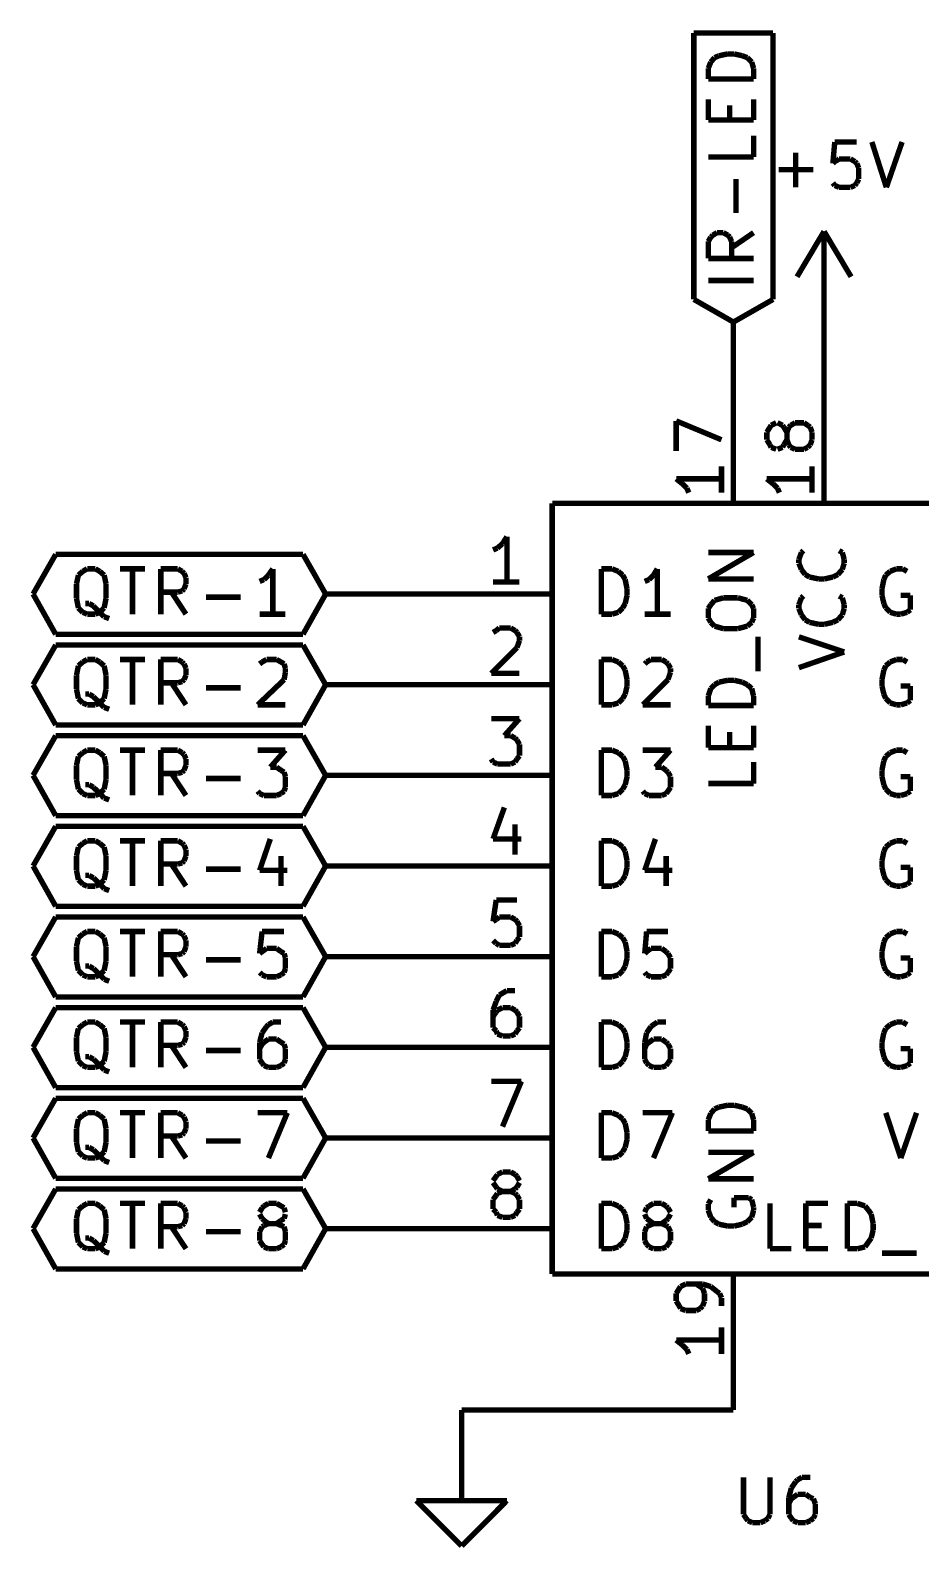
# Model space of a CAD drawing. Header units: millimetres. Extents: x 10 to 287, y 10 to 200.
# Drawn here: x 213.97 to 238.93, y 63.9 to 106.44 of the extents above; entities that cross this region are included whole.
import ezdxf

# ---------------------------------------------------------------- set-up
doc = ezdxf.new("R2010")
doc.units = ezdxf.units.MM
doc.layers.add('P', color=7, linetype='Continuous')

msp = doc.modelspace()

# ---------------------------------------------------------------- linework, layer by layer
at = {"layer": 'P', "const_width": 0.152}
for points in [[(233.68, 106.363), (232.569, 106.363)], [(232.569, 106.363), (232.569, 98.901)], [(234.791, 106.363), (233.68, 106.363)], [(234.791, 98.901), (234.791, 106.363)], [(232.974, 105.375), (233.045, 105.551)], [(233.045, 105.551), (233.151, 105.675)], [(233.151, 105.675), (233.274, 105.728)], [(233.274, 105.728), (233.521, 105.78)], [(233.521, 105.78), (233.698, 105.78)], [(233.698, 105.78), (233.927, 105.728)], [(233.927, 105.728), (234.068, 105.675)], [(234.068, 105.675), (234.192, 105.551)], [(234.192, 105.551), (234.244, 105.375)], [(232.974, 105.075), (232.974, 105.375)], [(234.244, 105.075), (232.974, 105.075)], [(234.244, 105.375), (234.244, 105.075)], [(232.974, 103.928), (232.974, 104.51)], [(233.574, 103.928), (233.574, 104.334)], [(234.244, 104.51), (234.244, 103.928)], [(234.244, 103.928), (232.974, 103.928)], [(234.244, 103.487), (234.244, 102.888)], [(236.52, 103.311), (236.467, 102.711)], [(237.137, 103.311), (236.52, 103.311)], [(237.561, 103.311), (237.966, 102.041)], [(237.966, 102.041), (238.407, 103.311)], [(234.244, 102.888), (232.974, 102.888)], [(235.426, 102.041), (235.426, 103.011)], [(234.95, 102.535), (235.92, 102.535)], [(236.467, 102.711), (236.52, 102.764)], [(236.52, 102.764), (236.643, 102.835)], [(236.643, 102.835), (236.961, 102.835)], [(236.961, 102.835), (237.084, 102.764)], [(237.084, 102.764), (237.137, 102.711)], [(237.137, 102.711), (237.19, 102.588)], [(237.19, 102.588), (237.19, 102.27)], [(233.751, 101.318), (233.751, 102.27)], [(236.52, 102.094), (236.467, 102.164)], [(236.643, 102.041), (236.52, 102.094)], [(236.961, 102.041), (236.643, 102.041)], [(237.084, 102.094), (236.961, 102.041)], [(237.137, 102.164), (237.084, 102.094)], [(237.19, 102.27), (237.137, 102.164)], [(233.098, 100.7), (233.221, 100.771)], [(233.221, 100.771), (233.398, 100.771)], [(233.398, 100.771), (233.521, 100.7)], [(234.244, 100.771), (233.627, 100.348)], [(235.462, 99.536), (236.22, 100.806)], [(236.22, 98.266), (236.22, 100.806)], [(236.22, 100.806), (236.978, 99.536)], [(232.974, 100.524), (233.045, 100.648)], [(232.974, 100.048), (232.974, 100.524)], [(233.045, 100.648), (233.098, 100.7)], [(233.521, 100.7), (233.574, 100.648)], [(233.574, 100.648), (233.627, 100.524)], [(233.627, 100.524), (233.627, 100.048)], [(234.244, 100.048), (232.974, 100.048)], [(234.244, 99.43), (232.974, 99.43)], [(232.569, 98.901), (233.68, 98.266)], [(233.68, 98.266), (234.791, 98.901)], [(233.68, 98.266), (233.68, 95.726)], [(236.22, 95.726), (236.22, 98.266)], [(233.68, 93.186), (233.68, 95.726)], [(236.22, 93.186), (236.22, 95.726)], [(232.075, 94.65), (232.075, 95.497)], [(232.075, 95.497), (233.345, 94.968)], [(234.615, 95.179), (234.703, 95.321)], [(234.703, 95.321), (234.738, 95.373)], [(234.738, 95.373), (234.879, 95.444)], [(234.915, 95.444), (235.056, 95.373)], [(235.056, 95.373), (235.091, 95.321)], [(235.091, 95.321), (235.179, 95.179)], [(235.232, 95.321), (235.179, 95.179)], [(235.285, 95.373), (235.232, 95.321)], [(235.409, 95.444), (235.285, 95.373)], [(235.656, 95.444), (235.409, 95.444)], [(235.761, 95.373), (235.656, 95.444)], [(235.832, 95.321), (235.761, 95.373)], [(235.885, 95.179), (235.832, 95.321)], [(234.615, 94.968), (234.615, 95.179)], [(234.703, 94.827), (234.615, 94.968)], [(234.738, 94.756), (234.703, 94.827)], [(235.091, 94.827), (235.056, 94.756)], [(235.179, 94.968), (235.091, 94.827)], [(235.179, 95.179), (235.179, 94.968)], [(235.179, 94.968), (235.232, 94.827)], [(235.232, 94.827), (235.285, 94.756)], [(235.761, 94.756), (235.832, 94.827)], [(235.832, 94.827), (235.885, 94.968)], [(235.885, 94.968), (235.885, 95.179)], [(234.879, 94.703), (234.738, 94.756)], [(235.056, 94.756), (234.915, 94.703)], [(235.285, 94.756), (235.409, 94.703)], [(235.409, 94.703), (235.656, 94.703)], [(235.656, 94.703), (235.761, 94.756)], [(233.345, 94.227), (233.345, 93.486)], [(235.885, 94.227), (235.885, 93.486)], [(233.345, 93.874), (232.075, 93.874)], [(232.075, 93.874), (232.251, 93.733)], [(232.251, 93.733), (232.375, 93.61)], [(232.375, 93.61), (232.428, 93.486)], [(235.885, 93.874), (234.615, 93.874)], [(234.615, 93.874), (234.791, 93.733)], [(234.791, 93.733), (234.915, 93.61)], [(234.915, 93.61), (234.968, 93.486)], [(228.6, 93.186), (228.6, 71.596)], [(242.57, 93.186), (228.6, 93.186)], [(227.33, 92.251), (227.207, 92.057)], [(227.33, 90.981), (227.33, 92.251)], [(227.065, 91.934), (226.942, 91.881)], [(227.207, 92.057), (227.065, 91.934)], [(232.974, 91.07), (234.244, 91.81)], [(234.244, 91.81), (232.974, 91.81)], [(235.514, 91.616), (235.585, 91.81)], [(235.585, 91.81), (235.638, 91.863)], [(236.643, 91.863), (236.732, 91.81)], [(236.732, 91.81), (236.784, 91.616)], [(214.683, 91.758), (214.048, 90.646)], [(221.615, 91.758), (214.683, 91.758)], [(222.25, 90.646), (221.615, 91.758)], [(235.514, 91.511), (235.514, 91.616)], [(235.585, 91.334), (235.514, 91.511)], [(236.784, 91.511), (236.732, 91.334)], [(236.784, 91.616), (236.784, 91.511)], [(215.265, 90.928), (215.318, 91.175)], [(215.318, 91.175), (215.441, 91.281)], [(215.441, 91.281), (215.565, 91.352)], [(215.565, 91.352), (215.794, 91.352)], [(215.794, 91.352), (215.918, 91.281)], [(215.918, 91.281), (216.041, 91.175)], [(216.041, 91.175), (216.094, 90.928)], [(216.482, 91.352), (217.188, 91.352)], [(216.835, 90.082), (216.835, 91.352)], [(217.629, 90.082), (217.629, 91.352)], [(217.629, 91.352), (218.105, 91.352)], [(218.105, 91.352), (218.228, 91.281)], [(218.228, 91.281), (218.281, 91.228)], [(218.281, 91.228), (218.334, 91.105)], [(218.334, 91.105), (218.334, 90.928)], [(220.521, 91.052), (220.398, 90.999)], [(220.645, 91.175), (220.521, 91.052)], [(220.768, 91.352), (220.645, 91.175)], [(220.768, 90.082), (220.768, 91.352)], [(227.683, 90.981), (226.942, 90.981)], [(229.976, 90.082), (229.976, 91.352)], [(229.976, 91.352), (230.276, 91.352)], [(230.276, 91.352), (230.452, 91.281)], [(230.452, 91.281), (230.576, 91.175)], [(230.576, 91.175), (230.646, 91.052)], [(230.646, 91.052), (230.699, 90.787)], [(231.316, 91.052), (231.193, 90.999)], [(231.44, 91.175), (231.316, 91.052)], [(231.546, 91.352), (231.44, 91.175)], [(231.546, 90.082), (231.546, 91.352)], [(234.244, 91.07), (232.974, 91.07)], [(235.691, 91.193), (235.585, 91.334)], [(235.814, 91.123), (235.691, 91.193)], [(236.061, 91.07), (235.814, 91.123)], [(236.238, 91.07), (236.061, 91.07)], [(236.467, 91.123), (236.238, 91.07)], [(236.608, 91.193), (236.467, 91.123)], [(236.732, 91.334), (236.608, 91.193)], [(237.896, 91.052), (237.843, 90.787)], [(237.949, 91.175), (237.896, 91.052)], [(238.072, 91.281), (237.949, 91.175)], [(238.248, 91.352), (238.072, 91.281)], [(238.425, 91.352), (238.248, 91.352)], [(238.548, 91.281), (238.425, 91.352)], [(214.048, 90.646), (214.683, 89.517)], [(215.265, 90.523), (215.265, 90.928)], [(216.094, 90.928), (216.094, 90.523)], [(218.105, 90.699), (217.629, 90.699)], [(218.334, 90.082), (217.928, 90.699)], [(218.228, 90.734), (218.105, 90.699)], [(218.281, 90.787), (218.228, 90.734)], [(218.334, 90.928), (218.281, 90.787)], [(218.899, 90.558), (219.869, 90.558)], [(221.615, 89.517), (222.25, 90.646)], [(222.25, 90.646), (226.06, 90.646)], [(228.6, 90.646), (226.06, 90.646)], [(230.699, 90.611), (230.646, 90.382)], [(230.699, 90.787), (230.699, 90.611)], [(233.151, 90.47), (233.398, 90.54)], [(233.398, 90.54), (233.803, 90.54)], [(233.803, 90.54), (234.068, 90.47)], [(235.514, 90.346), (235.585, 90.54)], [(235.585, 90.54), (235.638, 90.593)], [(236.643, 90.593), (236.732, 90.54)], [(236.732, 90.54), (236.784, 90.346)], [(237.843, 90.787), (237.843, 90.611)], [(237.843, 90.611), (237.896, 90.382)], [(238.637, 90.611), (238.372, 90.611)], [(238.637, 90.205), (238.637, 90.611)], [(215.318, 90.258), (215.265, 90.523)], [(215.441, 90.135), (215.318, 90.258)], [(215.565, 90.082), (215.441, 90.135)], [(215.618, 90.382), (215.512, 90.382)], [(215.741, 90.311), (215.618, 90.382)], [(215.918, 90.135), (215.741, 90.311)], [(215.918, 90.135), (215.794, 90.082)], [(216.041, 90.258), (215.918, 90.135)], [(216.041, 90.011), (215.918, 90.135)], [(216.094, 90.523), (216.041, 90.258)], [(230.452, 90.135), (230.276, 90.082)], [(230.576, 90.258), (230.452, 90.135)], [(230.646, 90.382), (230.576, 90.258)], [(232.974, 90.241), (233.045, 90.346)], [(232.974, 89.976), (232.974, 90.241)], [(233.045, 90.346), (233.151, 90.47)], [(234.068, 90.47), (234.192, 90.346)], [(234.192, 90.346), (234.244, 90.241)], [(234.244, 90.241), (234.244, 89.976)], [(235.514, 90.241), (235.514, 90.346)], [(235.585, 90.064), (235.514, 90.241)], [(236.784, 90.241), (236.732, 90.064)], [(236.784, 90.346), (236.784, 90.241)], [(237.896, 90.382), (237.949, 90.258)], [(237.949, 90.258), (238.072, 90.135)], [(238.072, 90.135), (238.248, 90.082)], [(238.372, 90.082), (238.548, 90.135)], [(238.548, 90.135), (238.637, 90.205)], [(215.794, 90.082), (215.565, 90.082)], [(216.182, 89.958), (216.041, 90.011)], [(221.121, 90.082), (220.398, 90.082)], [(227.03, 89.623), (227.118, 89.694)], [(227.118, 89.694), (227.436, 89.694)], [(227.436, 89.694), (227.559, 89.623)], [(230.276, 90.082), (229.976, 90.082)], [(231.916, 90.082), (231.193, 90.082)], [(233.045, 89.853), (232.974, 89.976)], [(233.151, 89.747), (233.045, 89.853)], [(233.398, 89.676), (233.151, 89.747)], [(234.068, 89.747), (233.803, 89.676)], [(234.192, 89.853), (234.068, 89.747)], [(234.244, 89.976), (234.192, 89.853)], [(235.691, 89.923), (235.585, 90.064)], [(235.814, 89.853), (235.691, 89.923)], [(236.061, 89.8), (235.814, 89.853)], [(236.238, 89.8), (236.061, 89.8)], [(236.467, 89.853), (236.238, 89.8)], [(236.608, 89.923), (236.467, 89.853)], [(236.732, 90.064), (236.608, 89.923)], [(238.248, 90.082), (238.372, 90.082)], [(214.683, 89.517), (221.615, 89.517)], [(226.942, 89.57), (227.03, 89.623)], [(227.559, 89.623), (227.612, 89.57)], [(227.612, 89.57), (227.683, 89.447)], [(227.683, 89.341), (227.612, 89.147)], [(227.683, 89.447), (227.683, 89.341)], [(233.803, 89.676), (233.398, 89.676)], [(234.368, 88.477), (234.368, 89.447)], [(236.784, 89.023), (235.514, 89.447)], [(214.683, 89.218), (214.048, 88.106)], [(221.615, 89.218), (214.683, 89.218)], [(222.25, 88.106), (221.615, 89.218)], [(227.612, 89.147), (226.889, 88.424)], [(235.514, 88.583), (236.784, 89.023)], [(215.265, 88.371), (215.318, 88.635)], [(215.318, 88.635), (215.441, 88.741)], [(215.441, 88.741), (215.565, 88.812)], [(215.565, 88.812), (215.794, 88.812)], [(215.794, 88.812), (215.918, 88.741)], [(215.918, 88.741), (216.041, 88.635)], [(216.041, 88.635), (216.094, 88.371)], [(216.482, 88.812), (217.188, 88.812)], [(216.835, 87.542), (216.835, 88.812)], [(217.629, 87.542), (217.629, 88.812)], [(217.629, 88.812), (218.105, 88.812)], [(218.105, 88.812), (218.228, 88.741)], [(218.228, 88.741), (218.281, 88.688)], [(218.281, 88.688), (218.334, 88.565)], [(218.334, 88.565), (218.334, 88.371)], [(220.398, 88.688), (220.468, 88.741)], [(220.468, 88.741), (220.592, 88.812)], [(220.592, 88.812), (220.874, 88.812)], [(220.874, 88.812), (220.998, 88.741)], [(220.998, 88.741), (221.086, 88.688)], [(221.086, 88.688), (221.121, 88.565)], [(221.121, 88.459), (221.086, 88.247)], [(221.121, 88.565), (221.121, 88.459)], [(226.889, 88.424), (227.683, 88.424)], [(229.976, 87.542), (229.976, 88.812)], [(229.976, 88.812), (230.276, 88.812)], [(230.276, 88.812), (230.452, 88.741)], [(230.452, 88.741), (230.576, 88.635)], [(230.576, 88.635), (230.646, 88.512)], [(230.646, 88.512), (230.699, 88.247)], [(231.193, 88.688), (231.246, 88.741)], [(231.246, 88.741), (231.369, 88.812)], [(231.369, 88.812), (231.669, 88.812)], [(231.669, 88.812), (231.793, 88.741)], [(231.793, 88.741), (231.846, 88.688)], [(231.846, 88.688), (231.916, 88.565)], [(231.916, 88.459), (231.846, 88.247)], [(231.916, 88.565), (231.916, 88.459)], [(237.896, 88.512), (237.843, 88.247)], [(237.949, 88.635), (237.896, 88.512)], [(238.072, 88.741), (237.949, 88.635)], [(238.248, 88.812), (238.072, 88.741)], [(238.425, 88.812), (238.248, 88.812)], [(238.548, 88.741), (238.425, 88.812)], [(214.048, 88.106), (214.683, 86.977)], [(215.265, 87.983), (215.265, 88.371)], [(215.318, 87.718), (215.265, 87.983)], [(216.094, 87.983), (216.041, 87.718)], [(216.094, 88.371), (216.094, 87.983)], [(218.105, 88.159), (217.629, 88.159)], [(218.334, 87.542), (217.928, 88.159)], [(218.228, 88.194), (218.105, 88.159)], [(218.281, 88.247), (218.228, 88.194)], [(218.334, 88.371), (218.281, 88.247)], [(218.899, 88.018), (219.869, 88.018)], [(221.086, 88.247), (220.345, 87.542)], [(221.615, 86.977), (222.25, 88.106)], [(222.25, 88.106), (226.06, 88.106)], [(228.6, 88.106), (226.06, 88.106)], [(230.699, 88.071), (230.646, 87.842)], [(230.699, 88.247), (230.699, 88.071)], [(231.846, 88.247), (231.14, 87.542)], [(232.974, 87.789), (233.045, 88)], [(233.045, 88), (233.151, 88.106)], [(233.151, 88.106), (233.274, 88.177)], [(233.274, 88.177), (233.521, 88.23)], [(233.521, 88.23), (233.698, 88.23)], [(233.698, 88.23), (233.927, 88.177)], [(233.927, 88.177), (234.068, 88.106)], [(234.068, 88.106), (234.192, 88)], [(234.192, 88), (234.244, 87.789)], [(237.843, 88.247), (237.843, 88.071)], [(237.843, 88.071), (237.896, 87.842)], [(238.637, 88.071), (238.372, 88.071)], [(238.637, 87.665), (238.637, 88.071)], [(215.441, 87.595), (215.318, 87.718)], [(215.565, 87.542), (215.441, 87.595)], [(215.618, 87.842), (215.512, 87.842)], [(215.741, 87.771), (215.618, 87.842)], [(215.918, 87.595), (215.741, 87.771)], [(215.918, 87.595), (215.794, 87.542)], [(216.041, 87.718), (215.918, 87.595)], [(216.041, 87.471), (215.918, 87.595)], [(230.452, 87.595), (230.276, 87.542)], [(230.576, 87.718), (230.452, 87.595)], [(230.646, 87.842), (230.576, 87.718)], [(232.974, 87.524), (232.974, 87.789)], [(234.244, 87.789), (234.244, 87.524)], [(237.896, 87.842), (237.949, 87.718)], [(237.949, 87.718), (238.072, 87.595)], [(238.072, 87.595), (238.248, 87.542)], [(238.372, 87.542), (238.548, 87.595)], [(238.548, 87.595), (238.637, 87.665)], [(215.794, 87.542), (215.565, 87.542)], [(216.182, 87.418), (216.041, 87.471)], [(220.345, 87.542), (221.121, 87.542)], [(226.889, 87.154), (227.683, 87.154)], [(227.683, 87.154), (227.259, 86.678)], [(230.276, 87.542), (229.976, 87.542)], [(231.14, 87.542), (231.916, 87.542)], [(234.244, 87.524), (232.974, 87.524)], [(238.248, 87.542), (238.372, 87.542)], [(214.683, 86.977), (221.615, 86.977)], [(232.974, 86.342), (232.974, 86.96)], [(233.574, 86.342), (233.574, 86.783)], [(234.244, 86.96), (234.244, 86.342)], [(214.683, 86.678), (214.048, 85.566)], [(221.615, 86.678), (214.683, 86.678)], [(222.25, 85.566), (221.615, 86.678)], [(227.259, 86.678), (227.436, 86.678)], [(227.436, 86.678), (227.559, 86.607)], [(227.559, 86.607), (227.612, 86.554)], [(227.612, 86.554), (227.683, 86.431)], [(227.683, 86.431), (227.683, 86.113)], [(234.244, 86.342), (232.974, 86.342)], [(215.265, 85.848), (215.318, 86.095)], [(215.318, 86.095), (215.441, 86.201)], [(215.441, 86.201), (215.565, 86.272)], [(215.565, 86.272), (215.794, 86.272)], [(215.794, 86.272), (215.918, 86.201)], [(215.918, 86.201), (216.041, 86.095)], [(216.041, 86.095), (216.094, 85.848)], [(216.482, 86.272), (217.188, 86.272)], [(216.835, 85.002), (216.835, 86.272)], [(217.629, 85.002), (217.629, 86.272)], [(217.629, 86.272), (218.105, 86.272)], [(218.105, 86.272), (218.228, 86.201)], [(218.228, 86.201), (218.281, 86.148)], [(218.281, 86.148), (218.334, 86.025)], [(218.334, 86.025), (218.334, 85.848)], [(220.345, 86.272), (221.121, 86.272)], [(221.121, 86.272), (220.698, 85.796)], [(226.942, 85.937), (226.889, 86.025)], [(227.065, 85.884), (226.942, 85.937)], [(227.436, 85.884), (227.065, 85.884)], [(227.559, 85.937), (227.436, 85.884)], [(227.612, 86.025), (227.559, 85.937)], [(227.683, 86.113), (227.612, 86.025)], [(229.976, 85.002), (229.976, 86.272)], [(229.976, 86.272), (230.276, 86.272)], [(230.276, 86.272), (230.452, 86.201)], [(230.452, 86.201), (230.576, 86.095)], [(230.576, 86.095), (230.646, 85.972)], [(230.646, 85.972), (230.699, 85.707)], [(231.14, 86.272), (231.916, 86.272)], [(231.916, 86.272), (231.493, 85.796)], [(234.244, 85.937), (234.244, 85.337)], [(237.896, 85.972), (237.843, 85.707)], [(237.949, 86.095), (237.896, 85.972)], [(238.072, 86.201), (237.949, 86.095)], [(238.248, 86.272), (238.072, 86.201)], [(238.425, 86.272), (238.248, 86.272)], [(238.548, 86.201), (238.425, 86.272)], [(214.048, 85.566), (214.683, 84.437)], [(215.265, 85.443), (215.265, 85.848)], [(215.318, 85.178), (215.265, 85.443)], [(216.094, 85.443), (216.041, 85.178)], [(216.094, 85.848), (216.094, 85.443)], [(218.105, 85.619), (217.629, 85.619)], [(218.334, 85.002), (217.928, 85.619)], [(218.228, 85.654), (218.105, 85.619)], [(218.281, 85.707), (218.228, 85.654)], [(218.334, 85.848), (218.281, 85.707)], [(218.899, 85.478), (219.869, 85.478)], [(220.698, 85.796), (220.874, 85.796)], [(220.874, 85.796), (220.998, 85.707)], [(220.998, 85.707), (221.086, 85.654)], [(221.086, 85.654), (221.121, 85.531)], [(221.121, 85.531), (221.121, 85.231)], [(221.615, 84.437), (222.25, 85.566)], [(222.25, 85.566), (226.06, 85.566)], [(228.6, 85.566), (226.06, 85.566)], [(230.699, 85.531), (230.646, 85.302)], [(230.699, 85.707), (230.699, 85.531)], [(231.493, 85.796), (231.669, 85.796)], [(231.669, 85.796), (231.793, 85.707)], [(231.793, 85.707), (231.846, 85.654)], [(231.846, 85.654), (231.916, 85.531)], [(231.916, 85.531), (231.916, 85.231)], [(237.843, 85.707), (237.843, 85.531)], [(237.843, 85.531), (237.896, 85.302)], [(238.637, 85.531), (238.372, 85.531)], [(238.637, 85.125), (238.637, 85.531)], [(215.441, 85.055), (215.318, 85.178)], [(215.565, 85.002), (215.441, 85.055)], [(215.618, 85.302), (215.512, 85.302)], [(215.794, 85.002), (215.565, 85.002)], [(215.741, 85.231), (215.618, 85.302)], [(215.918, 85.055), (215.741, 85.231)], [(215.918, 85.055), (215.794, 85.002)], [(216.041, 85.178), (215.918, 85.055)], [(216.041, 84.931), (215.918, 85.055)], [(220.398, 85.055), (220.345, 85.125)], [(220.521, 85.002), (220.398, 85.055)], [(220.874, 85.002), (220.521, 85.002)], [(220.998, 85.055), (220.874, 85.002)], [(221.086, 85.125), (220.998, 85.055)], [(221.121, 85.231), (221.086, 85.125)], [(230.276, 85.002), (229.976, 85.002)], [(230.452, 85.055), (230.276, 85.002)], [(230.576, 85.178), (230.452, 85.055)], [(230.646, 85.302), (230.576, 85.178)], [(231.193, 85.055), (231.14, 85.125)], [(231.316, 85.002), (231.193, 85.055)], [(231.669, 85.002), (231.316, 85.002)], [(231.793, 85.055), (231.669, 85.002)], [(231.846, 85.125), (231.793, 85.055)], [(231.916, 85.231), (231.846, 85.125)], [(234.244, 85.337), (232.974, 85.337)], [(237.896, 85.302), (237.949, 85.178)], [(237.949, 85.178), (238.072, 85.055)], [(238.072, 85.055), (238.248, 85.002)], [(238.248, 85.002), (238.372, 85.002)], [(238.372, 85.002), (238.548, 85.055)], [(238.548, 85.055), (238.637, 85.125)], [(216.182, 84.878), (216.041, 84.931)], [(227.259, 84.667), (226.942, 83.785)], [(214.683, 84.437), (221.615, 84.437)], [(227.559, 84.19), (227.559, 83.344)], [(214.683, 84.138), (214.048, 83.026)], [(221.615, 84.138), (214.683, 84.138)], [(215.441, 83.661), (215.565, 83.732)], [(215.565, 83.732), (215.794, 83.732)], [(215.794, 83.732), (215.918, 83.661)], [(216.482, 83.732), (217.188, 83.732)], [(216.835, 82.462), (216.835, 83.732)], [(217.629, 82.462), (217.629, 83.732)], [(217.629, 83.732), (218.105, 83.732)], [(218.105, 83.732), (218.228, 83.661)], [(220.698, 83.785), (220.398, 82.903)], [(222.25, 83.026), (221.615, 84.138)], [(226.942, 83.785), (227.736, 83.785)], [(229.976, 82.462), (229.976, 83.732)], [(229.976, 83.732), (230.276, 83.732)], [(230.276, 83.732), (230.452, 83.661)], [(231.493, 83.785), (231.193, 82.903)], [(238.248, 83.732), (238.072, 83.661)], [(238.425, 83.732), (238.248, 83.732)], [(238.548, 83.661), (238.425, 83.732)], [(215.265, 83.308), (215.318, 83.555)], [(215.265, 82.903), (215.265, 83.308)], [(215.318, 83.555), (215.441, 83.661)], [(215.918, 83.661), (216.041, 83.555)], [(216.041, 83.555), (216.094, 83.308)], [(216.094, 83.308), (216.094, 82.903)], [(218.228, 83.661), (218.281, 83.608)], [(218.281, 83.608), (218.334, 83.485)], [(218.334, 83.308), (218.281, 83.167)], [(218.334, 83.485), (218.334, 83.308)], [(220.998, 83.308), (220.998, 82.462)], [(230.452, 83.661), (230.576, 83.555)], [(230.576, 83.555), (230.646, 83.432)], [(230.646, 83.432), (230.699, 83.167)], [(231.793, 83.308), (231.793, 82.462)], [(237.896, 83.432), (237.843, 83.167)], [(237.949, 83.555), (237.896, 83.432)], [(238.072, 83.661), (237.949, 83.555)], [(214.048, 83.026), (214.683, 81.897)], [(215.318, 82.638), (215.265, 82.903)], [(216.094, 82.903), (216.041, 82.638)], [(218.105, 83.079), (217.629, 83.079)], [(218.334, 82.462), (217.928, 83.079)], [(218.228, 83.114), (218.105, 83.079)], [(218.281, 83.167), (218.228, 83.114)], [(218.899, 82.938), (219.869, 82.938)], [(220.398, 82.903), (221.174, 82.903)], [(221.615, 81.897), (222.25, 83.026)], [(222.25, 83.026), (226.06, 83.026)], [(228.6, 83.026), (226.06, 83.026)], [(230.699, 82.991), (230.646, 82.762)], [(230.699, 83.167), (230.699, 82.991)], [(231.193, 82.903), (231.969, 82.903)], [(237.843, 83.167), (237.843, 82.991)], [(237.843, 82.991), (237.896, 82.762)], [(238.637, 82.991), (238.372, 82.991)], [(238.637, 82.585), (238.637, 82.991)], [(215.441, 82.515), (215.318, 82.638)], [(215.565, 82.462), (215.441, 82.515)], [(215.618, 82.762), (215.512, 82.762)], [(215.794, 82.462), (215.565, 82.462)], [(215.741, 82.691), (215.618, 82.762)], [(215.918, 82.515), (215.741, 82.691)], [(215.918, 82.515), (215.794, 82.462)], [(216.041, 82.638), (215.918, 82.515)], [(216.041, 82.391), (215.918, 82.515)], [(230.276, 82.462), (229.976, 82.462)], [(230.452, 82.515), (230.276, 82.462)], [(230.576, 82.638), (230.452, 82.515)], [(230.646, 82.762), (230.576, 82.638)], [(237.896, 82.762), (237.949, 82.638)], [(237.949, 82.638), (238.072, 82.515)], [(238.072, 82.515), (238.248, 82.462)], [(238.248, 82.462), (238.372, 82.462)], [(238.372, 82.462), (238.548, 82.515)], [(238.548, 82.515), (238.637, 82.585)], [(216.182, 82.338), (216.041, 82.391)], [(227.03, 82.074), (226.942, 81.474)], [(227.612, 82.074), (227.03, 82.074)], [(214.683, 81.897), (221.615, 81.897)], [(214.683, 81.598), (214.048, 80.486)], [(221.615, 81.598), (214.683, 81.598)], [(215.441, 81.121), (215.565, 81.192)], [(215.565, 81.192), (215.794, 81.192)], [(215.794, 81.192), (215.918, 81.121)], [(216.482, 81.192), (217.188, 81.192)], [(216.835, 79.922), (216.835, 81.192)], [(217.629, 79.922), (217.629, 81.192)], [(217.629, 81.192), (218.105, 81.192)], [(218.105, 81.192), (218.228, 81.121)], [(220.468, 81.192), (220.398, 80.574)], [(221.086, 81.192), (220.468, 81.192)], [(222.25, 80.486), (221.615, 81.598)], [(226.942, 81.474), (227.03, 81.527)], [(227.03, 81.527), (227.118, 81.598)], [(227.118, 81.598), (227.436, 81.598)], [(227.436, 81.598), (227.559, 81.527)], [(227.559, 81.527), (227.612, 81.474)], [(227.612, 81.474), (227.683, 81.351)], [(227.683, 81.351), (227.683, 81.033)], [(229.976, 79.922), (229.976, 81.192)], [(229.976, 81.192), (230.276, 81.192)], [(230.276, 81.192), (230.452, 81.121)], [(231.246, 81.192), (231.193, 80.574)], [(231.846, 81.192), (231.246, 81.192)], [(238.248, 81.192), (238.072, 81.121)], [(238.425, 81.192), (238.248, 81.192)], [(238.548, 81.121), (238.425, 81.192)], [(215.265, 80.768), (215.318, 81.015)], [(215.265, 80.363), (215.265, 80.768)], [(215.318, 81.015), (215.441, 81.121)], [(215.918, 81.121), (216.041, 81.015)], [(216.041, 81.015), (216.094, 80.768)], [(216.094, 80.768), (216.094, 80.363)], [(218.228, 81.121), (218.281, 81.068)], [(218.281, 81.068), (218.334, 80.945)], [(218.334, 80.768), (218.281, 80.627)], [(218.334, 80.945), (218.334, 80.768)], [(227.03, 80.857), (226.942, 80.945)], [(227.118, 80.804), (227.03, 80.857)], [(227.436, 80.804), (227.118, 80.804)], [(227.559, 80.857), (227.436, 80.804)], [(227.612, 80.945), (227.559, 80.857)], [(227.683, 81.033), (227.612, 80.945)], [(230.452, 81.121), (230.576, 81.015)], [(230.576, 81.015), (230.646, 80.892)], [(230.646, 80.892), (230.699, 80.627)], [(237.896, 80.892), (237.843, 80.627)], [(237.949, 81.015), (237.896, 80.892)], [(238.072, 81.121), (237.949, 81.015)], [(214.048, 80.486), (214.683, 79.357)], [(215.318, 80.098), (215.265, 80.363)], [(216.094, 80.363), (216.041, 80.098)], [(218.105, 80.539), (217.629, 80.539)], [(218.334, 79.922), (217.928, 80.539)], [(218.228, 80.574), (218.105, 80.539)], [(218.281, 80.627), (218.228, 80.574)], [(218.899, 80.398), (219.869, 80.398)], [(220.398, 80.574), (220.468, 80.627)], [(220.468, 80.627), (220.592, 80.716)], [(220.592, 80.716), (220.874, 80.716)], [(220.874, 80.716), (220.998, 80.627)], [(220.998, 80.627), (221.086, 80.574)], [(221.086, 80.574), (221.121, 80.451)], [(221.121, 80.451), (221.121, 80.151)], [(221.615, 79.357), (222.25, 80.486)], [(222.25, 80.486), (226.06, 80.486)], [(228.6, 80.486), (226.06, 80.486)], [(230.699, 80.451), (230.646, 80.222)], [(230.699, 80.627), (230.699, 80.451)], [(231.193, 80.574), (231.246, 80.627)], [(231.246, 80.627), (231.369, 80.716)], [(231.369, 80.716), (231.669, 80.716)], [(231.669, 80.716), (231.793, 80.627)], [(231.793, 80.627), (231.846, 80.574)], [(231.846, 80.574), (231.916, 80.451)], [(231.916, 80.451), (231.916, 80.151)], [(237.843, 80.627), (237.843, 80.451)], [(237.843, 80.451), (237.896, 80.222)], [(238.637, 80.451), (238.372, 80.451)], [(238.637, 80.045), (238.637, 80.451)], [(215.441, 79.975), (215.318, 80.098)], [(215.565, 79.922), (215.441, 79.975)], [(215.618, 80.222), (215.512, 80.222)], [(215.794, 79.922), (215.565, 79.922)], [(215.741, 80.151), (215.618, 80.222)], [(215.918, 79.975), (215.741, 80.151)], [(215.918, 79.975), (215.794, 79.922)], [(216.041, 80.098), (215.918, 79.975)], [(216.041, 79.851), (215.918, 79.975)], [(220.468, 79.975), (220.398, 80.045)], [(220.592, 79.922), (220.468, 79.975)], [(220.874, 79.922), (220.592, 79.922)], [(220.998, 79.975), (220.874, 79.922)], [(221.086, 80.045), (220.998, 79.975)], [(221.121, 80.151), (221.086, 80.045)], [(230.276, 79.922), (229.976, 79.922)], [(230.452, 79.975), (230.276, 79.922)], [(230.576, 80.098), (230.452, 79.975)], [(230.646, 80.222), (230.576, 80.098)], [(231.246, 79.975), (231.193, 80.045)], [(231.369, 79.922), (231.246, 79.975)], [(231.669, 79.922), (231.369, 79.922)], [(231.793, 79.975), (231.669, 79.922)], [(231.846, 80.045), (231.793, 79.975)], [(231.916, 80.151), (231.846, 80.045)], [(237.896, 80.222), (237.949, 80.098)], [(237.949, 80.098), (238.072, 79.975)], [(238.072, 79.975), (238.248, 79.922)], [(238.248, 79.922), (238.372, 79.922)], [(238.372, 79.922), (238.548, 79.975)], [(238.548, 79.975), (238.637, 80.045)], [(216.182, 79.798), (216.041, 79.851)], [(227.33, 79.534), (227.207, 79.463)], [(227.559, 79.534), (227.33, 79.534)], [(214.683, 79.058), (214.048, 77.946)], [(214.683, 79.357), (221.615, 79.357)], [(221.615, 79.058), (214.683, 79.058)], [(222.25, 77.946), (221.615, 79.058)], [(227.03, 79.234), (226.942, 78.987)], [(227.118, 79.41), (227.03, 79.234)], [(227.207, 79.058), (227.065, 78.987)], [(227.207, 79.463), (227.118, 79.41)], [(227.436, 79.058), (227.207, 79.058)], [(227.559, 78.987), (227.436, 79.058)], [(215.441, 78.581), (215.565, 78.652)], [(215.565, 78.652), (215.794, 78.652)], [(215.794, 78.652), (215.918, 78.581)], [(216.482, 78.652), (217.188, 78.652)], [(216.835, 77.382), (216.835, 78.652)], [(217.629, 77.382), (217.629, 78.652)], [(217.629, 78.652), (218.105, 78.652)], [(218.105, 78.652), (218.228, 78.581)], [(220.768, 78.652), (220.645, 78.581)], [(220.998, 78.652), (220.768, 78.652)], [(226.942, 78.987), (226.942, 78.493)], [(227.03, 78.934), (226.942, 78.811)], [(227.065, 78.987), (227.03, 78.934)], [(227.612, 78.934), (227.559, 78.987)], [(227.683, 78.811), (227.612, 78.934)], [(227.683, 78.493), (227.683, 78.811)], [(229.976, 77.382), (229.976, 78.652)], [(229.976, 78.652), (230.276, 78.652)], [(230.276, 78.652), (230.452, 78.581)], [(231.546, 78.652), (231.44, 78.581)], [(231.793, 78.652), (231.546, 78.652)], [(238.248, 78.652), (238.072, 78.581)], [(238.425, 78.652), (238.248, 78.652)], [(238.548, 78.581), (238.425, 78.652)], [(215.265, 78.228), (215.318, 78.475)], [(215.265, 77.823), (215.265, 78.228)], [(215.318, 78.475), (215.441, 78.581)], [(215.918, 78.581), (216.041, 78.475)], [(216.041, 78.475), (216.094, 78.228)], [(216.094, 78.228), (216.094, 77.823)], [(218.228, 78.581), (218.281, 78.528)], [(218.281, 78.528), (218.334, 78.405)], [(218.334, 78.228), (218.281, 78.087)], [(218.334, 78.405), (218.334, 78.228)], [(220.468, 78.352), (220.398, 78.087)], [(220.592, 78.528), (220.468, 78.352)], [(220.645, 78.581), (220.592, 78.528)], [(226.942, 78.493), (227.03, 78.405)], [(227.03, 78.405), (227.065, 78.317)], [(227.065, 78.317), (227.207, 78.264)], [(227.207, 78.264), (227.436, 78.264)], [(227.436, 78.264), (227.559, 78.317)], [(227.559, 78.317), (227.612, 78.405)], [(227.612, 78.405), (227.683, 78.493)], [(230.452, 78.581), (230.576, 78.475)], [(230.576, 78.475), (230.646, 78.352)], [(230.646, 78.352), (230.699, 78.087)], [(231.246, 78.352), (231.193, 78.087)], [(231.369, 78.528), (231.246, 78.352)], [(231.44, 78.581), (231.369, 78.528)], [(237.896, 78.352), (237.843, 78.087)], [(237.949, 78.475), (237.896, 78.352)], [(238.072, 78.581), (237.949, 78.475)], [(214.048, 77.946), (214.683, 76.817)], [(215.318, 77.558), (215.265, 77.823)], [(216.094, 77.823), (216.041, 77.558)], [(218.105, 77.999), (217.629, 77.999)], [(218.334, 77.382), (217.928, 77.999)], [(218.228, 78.034), (218.105, 77.999)], [(218.281, 78.087), (218.228, 78.034)], [(218.899, 77.858), (219.869, 77.858)], [(220.398, 78.087), (220.398, 77.611)], [(220.468, 78.034), (220.398, 77.911)], [(220.521, 78.087), (220.468, 78.034)], [(220.645, 78.176), (220.521, 78.087)], [(220.874, 78.176), (220.645, 78.176)], [(220.998, 78.087), (220.874, 78.176)], [(221.086, 78.034), (220.998, 78.087)], [(221.121, 77.911), (221.086, 78.034)], [(221.121, 77.611), (221.121, 77.911)], [(221.615, 76.817), (222.25, 77.946)], [(222.25, 77.946), (226.06, 77.946)], [(228.6, 77.946), (226.06, 77.946)], [(230.699, 77.911), (230.646, 77.682)], [(230.699, 78.087), (230.699, 77.911)], [(231.193, 78.087), (231.193, 77.611)], [(231.246, 78.034), (231.193, 77.911)], [(231.316, 78.087), (231.246, 78.034)], [(231.44, 78.176), (231.316, 78.087)], [(231.669, 78.176), (231.44, 78.176)], [(231.793, 78.087), (231.669, 78.176)], [(231.846, 78.034), (231.793, 78.087)], [(231.916, 77.911), (231.846, 78.034)], [(231.916, 77.611), (231.916, 77.911)], [(237.843, 78.087), (237.843, 77.911)], [(237.843, 77.911), (237.896, 77.682)], [(238.637, 77.911), (238.372, 77.911)], [(238.637, 77.505), (238.637, 77.911)], [(215.441, 77.435), (215.318, 77.558)], [(215.565, 77.382), (215.441, 77.435)], [(215.618, 77.682), (215.512, 77.682)], [(215.794, 77.382), (215.565, 77.382)], [(215.741, 77.611), (215.618, 77.682)], [(215.918, 77.435), (215.741, 77.611)], [(215.918, 77.435), (215.794, 77.382)], [(216.041, 77.558), (215.918, 77.435)], [(216.041, 77.311), (215.918, 77.435)], [(220.398, 77.611), (220.468, 77.505)], [(220.468, 77.505), (220.521, 77.435)], [(220.521, 77.435), (220.645, 77.382)], [(220.645, 77.382), (220.874, 77.382)], [(220.874, 77.382), (220.998, 77.435)], [(220.998, 77.435), (221.086, 77.505)], [(221.086, 77.505), (221.121, 77.611)], [(230.276, 77.382), (229.976, 77.382)], [(230.452, 77.435), (230.276, 77.382)], [(230.576, 77.558), (230.452, 77.435)], [(230.646, 77.682), (230.576, 77.558)], [(231.193, 77.611), (231.246, 77.505)], [(231.246, 77.505), (231.316, 77.435)], [(231.316, 77.435), (231.44, 77.382)], [(231.44, 77.382), (231.669, 77.382)], [(231.669, 77.382), (231.793, 77.435)], [(231.793, 77.435), (231.846, 77.505)], [(231.846, 77.505), (231.916, 77.611)], [(237.896, 77.682), (237.949, 77.558)], [(237.949, 77.558), (238.072, 77.435)], [(238.072, 77.435), (238.248, 77.382)], [(238.248, 77.382), (238.372, 77.382)], [(238.372, 77.382), (238.548, 77.435)], [(238.548, 77.435), (238.637, 77.505)], [(216.182, 77.258), (216.041, 77.311)], [(226.889, 76.994), (227.736, 76.994)], [(227.736, 76.994), (227.207, 75.724)], [(214.683, 76.518), (214.048, 75.406)], [(214.683, 76.817), (221.615, 76.817)], [(221.615, 76.518), (214.683, 76.518)], [(222.25, 75.406), (221.615, 76.518)], [(215.441, 76.041), (215.565, 76.112)], [(215.565, 76.112), (215.794, 76.112)], [(215.794, 76.112), (215.918, 76.041)], [(216.482, 76.112), (217.188, 76.112)], [(216.835, 74.842), (216.835, 76.112)], [(217.629, 74.842), (217.629, 76.112)], [(217.629, 76.112), (218.105, 76.112)], [(218.105, 76.112), (218.228, 76.041)], [(220.345, 76.112), (221.174, 76.112)], [(221.174, 76.112), (220.645, 74.842)], [(229.976, 74.842), (229.976, 76.112)], [(229.976, 76.112), (230.276, 76.112)], [(230.276, 76.112), (230.452, 76.041)], [(231.14, 76.112), (231.969, 76.112)], [(231.969, 76.112), (231.44, 74.842)], [(232.974, 75.918), (233.045, 76.094)], [(233.045, 76.094), (233.151, 76.218)], [(233.151, 76.218), (233.274, 76.271)], [(233.274, 76.271), (233.521, 76.323)], [(233.521, 76.323), (233.698, 76.323)], [(233.698, 76.323), (233.927, 76.271)], [(233.927, 76.271), (234.068, 76.218)], [(234.068, 76.218), (234.192, 76.094)], [(234.192, 76.094), (234.244, 75.918)], [(237.949, 76.112), (238.372, 74.842)], [(238.372, 74.842), (238.813, 76.112)], [(215.265, 75.671), (215.318, 75.935)], [(215.265, 75.283), (215.265, 75.671)], [(215.318, 75.935), (215.441, 76.041)], [(215.918, 76.041), (216.041, 75.935)], [(216.041, 75.935), (216.094, 75.671)], [(216.094, 75.671), (216.094, 75.283)], [(218.228, 76.041), (218.281, 75.988)], [(218.281, 75.988), (218.334, 75.865)], [(218.334, 75.671), (218.281, 75.547)], [(218.334, 75.865), (218.334, 75.671)], [(230.452, 76.041), (230.576, 75.935)], [(230.576, 75.935), (230.646, 75.812)], [(230.646, 75.812), (230.699, 75.547)], [(232.974, 75.6), (232.974, 75.918)], [(234.244, 75.918), (234.244, 75.6)], [(214.048, 75.406), (214.683, 74.277)], [(215.318, 75.018), (215.265, 75.283)], [(216.094, 75.283), (216.041, 75.018)], [(218.105, 75.459), (217.629, 75.459)], [(218.334, 74.842), (217.928, 75.459)], [(218.228, 75.494), (218.105, 75.459)], [(218.281, 75.547), (218.228, 75.494)], [(218.899, 75.318), (219.869, 75.318)], [(221.615, 74.277), (222.25, 75.406)], [(222.25, 75.406), (226.06, 75.406)], [(228.6, 75.406), (226.06, 75.406)], [(230.699, 75.371), (230.646, 75.142)], [(230.699, 75.547), (230.699, 75.371)], [(234.244, 75.6), (232.974, 75.6)], [(215.441, 74.895), (215.318, 75.018)], [(215.565, 74.842), (215.441, 74.895)], [(215.618, 75.142), (215.512, 75.142)], [(215.794, 74.842), (215.565, 74.842)], [(215.741, 75.071), (215.618, 75.142)], [(215.918, 74.895), (215.741, 75.071)], [(215.918, 74.895), (215.794, 74.842)], [(216.041, 75.018), (215.918, 74.895)], [(216.041, 74.771), (215.918, 74.895)], [(230.276, 74.842), (229.976, 74.842)], [(230.452, 74.895), (230.276, 74.842)], [(230.576, 75.018), (230.452, 74.895)], [(230.646, 75.142), (230.576, 75.018)], [(232.974, 74.26), (234.244, 75.001)], [(234.244, 75.001), (232.974, 75.001)], [(216.182, 74.718), (216.041, 74.771)], [(227.03, 74.33), (227.065, 74.383)], [(227.065, 74.383), (227.207, 74.454)], [(227.207, 74.454), (227.436, 74.454)], [(227.436, 74.454), (227.559, 74.383)], [(227.559, 74.383), (227.612, 74.33)], [(214.683, 73.978), (214.048, 72.866)], [(214.683, 74.277), (221.615, 74.277)], [(221.615, 73.978), (214.683, 73.978)], [(222.25, 72.866), (221.615, 73.978)], [(226.942, 74.207), (227.03, 74.33)], [(227.03, 74.03), (226.942, 74.154)], [(227.065, 73.978), (227.03, 74.03)], [(227.207, 73.907), (227.065, 73.978)], [(227.559, 73.978), (227.436, 73.907)], [(227.612, 74.03), (227.559, 73.978)], [(227.612, 74.33), (227.683, 74.207)], [(227.683, 74.154), (227.612, 74.03)], [(234.244, 74.26), (232.974, 74.26)], [(215.441, 73.501), (215.565, 73.572)], [(215.565, 73.572), (215.794, 73.572)], [(215.794, 73.572), (215.918, 73.501)], [(216.482, 73.572), (217.188, 73.572)], [(216.835, 72.302), (216.835, 73.572)], [(217.629, 72.302), (217.629, 73.572)], [(217.629, 73.572), (218.105, 73.572)], [(218.105, 73.572), (218.228, 73.501)], [(220.521, 73.501), (220.645, 73.572)], [(220.645, 73.572), (220.874, 73.572)], [(220.874, 73.572), (220.998, 73.501)], [(227.03, 73.801), (226.942, 73.678)], [(226.942, 73.678), (226.942, 73.413)], [(227.065, 73.854), (227.03, 73.801)], [(227.207, 73.907), (227.065, 73.854)], [(227.436, 73.907), (227.207, 73.907)], [(227.559, 73.854), (227.436, 73.907)], [(227.612, 73.801), (227.559, 73.854)], [(227.683, 73.678), (227.612, 73.801)], [(227.683, 73.413), (227.683, 73.678)], [(229.976, 72.302), (229.976, 73.572)], [(229.976, 73.572), (230.276, 73.572)], [(230.276, 73.572), (230.452, 73.501)], [(231.316, 73.501), (231.44, 73.572)], [(231.44, 73.572), (231.669, 73.572)], [(231.669, 73.572), (231.793, 73.501)], [(233.045, 73.678), (232.974, 73.554)], [(232.974, 73.554), (232.974, 73.378)], [(234.103, 73.731), (233.698, 73.731)], [(233.698, 73.731), (233.698, 73.466)], [(234.192, 73.678), (234.103, 73.731)], [(234.244, 73.466), (234.192, 73.678)], [(234.703, 72.302), (234.703, 73.572)], [(235.708, 72.302), (235.708, 73.572)], [(235.708, 73.572), (236.326, 73.572)], [(236.873, 72.302), (236.873, 73.572)], [(236.873, 73.572), (237.155, 73.572)], [(237.155, 73.572), (237.367, 73.501)], [(215.265, 73.148), (215.318, 73.395)], [(215.265, 72.743), (215.265, 73.148)], [(215.318, 73.395), (215.441, 73.501)], [(215.918, 73.501), (216.041, 73.395)], [(216.041, 73.395), (216.094, 73.148)], [(216.094, 73.148), (216.094, 72.743)], [(218.228, 73.501), (218.281, 73.448)], [(218.281, 73.448), (218.334, 73.325)], [(218.334, 73.148), (218.281, 73.007)], [(218.334, 73.325), (218.334, 73.148)], [(220.398, 73.325), (220.468, 73.448)], [(220.468, 73.148), (220.398, 73.272)], [(220.468, 73.448), (220.521, 73.501)], [(220.521, 73.096), (220.468, 73.148)], [(220.645, 73.007), (220.521, 73.096)], [(220.998, 73.096), (220.874, 73.007)], [(220.998, 73.501), (221.086, 73.448)], [(221.086, 73.148), (220.998, 73.096)], [(221.086, 73.448), (221.121, 73.325)], [(221.121, 73.272), (221.086, 73.148)], [(226.942, 73.413), (227.03, 73.325)], [(227.03, 73.325), (227.065, 73.237)], [(227.065, 73.237), (227.207, 73.184)], [(227.207, 73.184), (227.436, 73.184)], [(227.436, 73.184), (227.559, 73.237)], [(227.559, 73.237), (227.612, 73.325)], [(227.612, 73.325), (227.683, 73.413)], [(230.452, 73.501), (230.576, 73.395)], [(230.576, 73.395), (230.646, 73.272)], [(230.646, 73.272), (230.699, 73.007)], [(231.193, 73.325), (231.246, 73.448)], [(231.246, 73.148), (231.193, 73.272)], [(231.246, 73.448), (231.316, 73.501)], [(231.316, 73.096), (231.246, 73.148)], [(231.44, 73.007), (231.316, 73.096)], [(231.793, 73.096), (231.669, 73.007)], [(231.793, 73.501), (231.846, 73.448)], [(231.846, 73.148), (231.793, 73.096)], [(231.846, 73.448), (231.916, 73.325)], [(231.916, 73.272), (231.846, 73.148)], [(232.974, 73.378), (233.045, 73.184)], [(233.045, 73.184), (233.151, 73.06)], [(234.068, 73.06), (234.192, 73.184)], [(234.192, 73.184), (234.244, 73.378)], [(234.244, 73.378), (234.244, 73.466)], [(237.367, 73.501), (237.455, 73.395)], [(237.455, 73.395), (237.543, 73.272)], [(237.543, 73.272), (237.596, 73.007)], [(214.048, 72.866), (214.683, 71.737)], [(215.318, 72.478), (215.265, 72.743)], [(216.094, 72.743), (216.041, 72.478)], [(218.105, 72.919), (217.629, 72.919)], [(218.334, 72.302), (217.928, 72.919)], [(218.228, 72.954), (218.105, 72.919)], [(218.281, 73.007), (218.228, 72.954)], [(218.899, 72.778), (219.869, 72.778)], [(220.468, 72.919), (220.398, 72.778)], [(220.398, 72.778), (220.398, 72.531)], [(220.521, 72.954), (220.468, 72.919)], [(220.645, 73.007), (220.521, 72.954)], [(220.874, 73.007), (220.645, 73.007)], [(220.998, 72.954), (220.874, 73.007)], [(221.086, 72.919), (220.998, 72.954)], [(221.121, 72.778), (221.086, 72.919)], [(221.121, 72.531), (221.121, 72.778)], [(221.615, 71.737), (222.25, 72.866)], [(222.25, 72.866), (226.06, 72.866)], [(228.6, 72.866), (226.06, 72.866)], [(230.699, 72.831), (230.646, 72.602)], [(230.699, 73.007), (230.699, 72.831)], [(231.246, 72.919), (231.193, 72.778)], [(231.193, 72.778), (231.193, 72.531)], [(231.316, 72.954), (231.246, 72.919)], [(231.44, 73.007), (231.316, 72.954)], [(231.669, 73.007), (231.44, 73.007)], [(231.793, 72.954), (231.669, 73.007)], [(231.846, 72.919), (231.793, 72.954)], [(231.916, 72.778), (231.846, 72.919)], [(231.916, 72.531), (231.916, 72.778)], [(233.151, 73.06), (233.274, 72.99)], [(233.274, 72.99), (233.521, 72.937)], [(233.521, 72.937), (233.698, 72.937)], [(233.698, 72.937), (233.927, 72.99)], [(233.927, 72.99), (234.068, 73.06)], [(235.708, 72.954), (236.149, 72.954)], [(237.596, 72.831), (237.543, 72.602)], [(237.596, 73.007), (237.596, 72.831)], [(215.441, 72.355), (215.318, 72.478)], [(215.565, 72.302), (215.441, 72.355)], [(215.618, 72.602), (215.512, 72.602)], [(215.794, 72.302), (215.565, 72.302)], [(215.741, 72.531), (215.618, 72.602)], [(215.918, 72.355), (215.741, 72.531)], [(215.918, 72.355), (215.794, 72.302)], [(216.041, 72.478), (215.918, 72.355)], [(216.041, 72.231), (215.918, 72.355)], [(220.398, 72.531), (220.468, 72.425)], [(220.468, 72.425), (220.521, 72.355)], [(220.521, 72.355), (220.645, 72.302)], [(220.645, 72.302), (220.874, 72.302)], [(220.874, 72.302), (220.998, 72.355)], [(220.998, 72.355), (221.086, 72.425)], [(221.086, 72.425), (221.121, 72.531)], [(230.276, 72.302), (229.976, 72.302)], [(230.452, 72.355), (230.276, 72.302)], [(230.576, 72.478), (230.452, 72.355)], [(230.646, 72.602), (230.576, 72.478)], [(231.193, 72.531), (231.246, 72.425)], [(231.246, 72.425), (231.316, 72.355)], [(231.316, 72.355), (231.44, 72.302)], [(231.44, 72.302), (231.669, 72.302)], [(231.669, 72.302), (231.793, 72.355)], [(231.793, 72.355), (231.846, 72.425)], [(231.846, 72.425), (231.916, 72.531)], [(235.303, 72.302), (234.703, 72.302)], [(236.326, 72.302), (235.708, 72.302)], [(237.155, 72.302), (236.873, 72.302)], [(237.367, 72.355), (237.155, 72.302)], [(237.455, 72.478), (237.367, 72.355)], [(237.543, 72.602), (237.455, 72.478)], [(216.182, 72.178), (216.041, 72.231)], [(237.843, 72.178), (238.813, 72.178)], [(214.683, 71.737), (221.615, 71.737)], [(228.6, 71.596), (242.57, 71.596)], [(233.68, 71.596), (233.68, 69.056)], [(232.163, 71.191), (232.075, 71.049)], [(232.075, 71.049), (232.075, 70.838)], [(232.198, 71.243), (232.163, 71.191)], [(232.339, 71.314), (232.198, 71.243)], [(232.816, 71.314), (232.339, 71.314)], [(232.745, 71.243), (232.639, 71.314)], [(232.816, 71.191), (232.745, 71.243)], [(233.045, 71.243), (232.816, 71.314)], [(232.869, 71.049), (232.816, 71.191)], [(232.869, 70.838), (232.869, 71.049)], [(233.221, 71.102), (233.045, 71.243)], [(233.292, 71.049), (233.221, 71.102)], [(233.345, 70.926), (233.292, 71.049)], [(232.075, 70.838), (232.163, 70.697)], [(232.163, 70.697), (232.198, 70.626)], [(232.198, 70.626), (232.339, 70.573)], [(232.339, 70.573), (232.639, 70.573)], [(232.639, 70.573), (232.745, 70.626)], [(232.745, 70.626), (232.816, 70.697)], [(232.816, 70.697), (232.869, 70.838)], [(233.345, 70.697), (233.345, 70.926)], [(233.345, 69.744), (232.075, 69.744)], [(232.075, 69.744), (232.251, 69.603)], [(233.345, 70.097), (233.345, 69.356)], [(232.251, 69.603), (232.375, 69.48)], [(232.375, 69.48), (232.428, 69.356)], [(233.68, 67.786), (233.68, 69.056)], [(226.06, 66.516), (226.06, 67.786)], [(226.06, 67.786), (233.68, 67.786)], [(226.06, 66.516), (226.06, 65.246)], [(233.962, 65.899), (233.962, 64.858)], [(234.703, 64.858), (234.703, 65.899)], [(235.603, 65.899), (235.479, 65.828)], [(235.832, 65.899), (235.603, 65.899)], [(235.303, 65.599), (235.232, 65.334)], [(235.426, 65.775), (235.303, 65.599)], [(235.479, 65.828), (235.426, 65.775)], [(226.06, 63.976), (224.79, 65.246)], [(224.79, 65.246), (226.06, 65.246)], [(226.06, 65.246), (227.33, 65.246)], [(227.33, 65.246), (226.06, 63.976)], [(235.232, 65.334), (235.232, 64.858)], [(235.303, 65.299), (235.232, 65.158)], [(235.356, 65.334), (235.303, 65.299)], [(235.479, 65.423), (235.356, 65.334)], [(235.708, 65.423), (235.479, 65.423)], [(235.832, 65.334), (235.708, 65.423)], [(235.92, 65.299), (235.832, 65.334)], [(235.973, 65.158), (235.92, 65.299)], [(235.973, 64.858), (235.973, 65.158)], [(233.962, 64.858), (234.033, 64.752)], [(234.033, 64.752), (234.086, 64.682)], [(234.086, 64.682), (234.209, 64.629)], [(234.209, 64.629), (234.438, 64.629)], [(234.438, 64.629), (234.562, 64.682)], [(234.562, 64.682), (234.65, 64.752)], [(234.65, 64.752), (234.703, 64.858)], [(235.232, 64.858), (235.303, 64.752)], [(235.303, 64.752), (235.356, 64.682)], [(235.356, 64.682), (235.479, 64.629)], [(235.479, 64.629), (235.708, 64.629)], [(235.708, 64.629), (235.832, 64.682)], [(235.832, 64.682), (235.92, 64.752)], [(235.92, 64.752), (235.973, 64.858)]]:
    msp.add_lwpolyline(points, dxfattribs=at)

doc.saveas('drawing.dxf')
